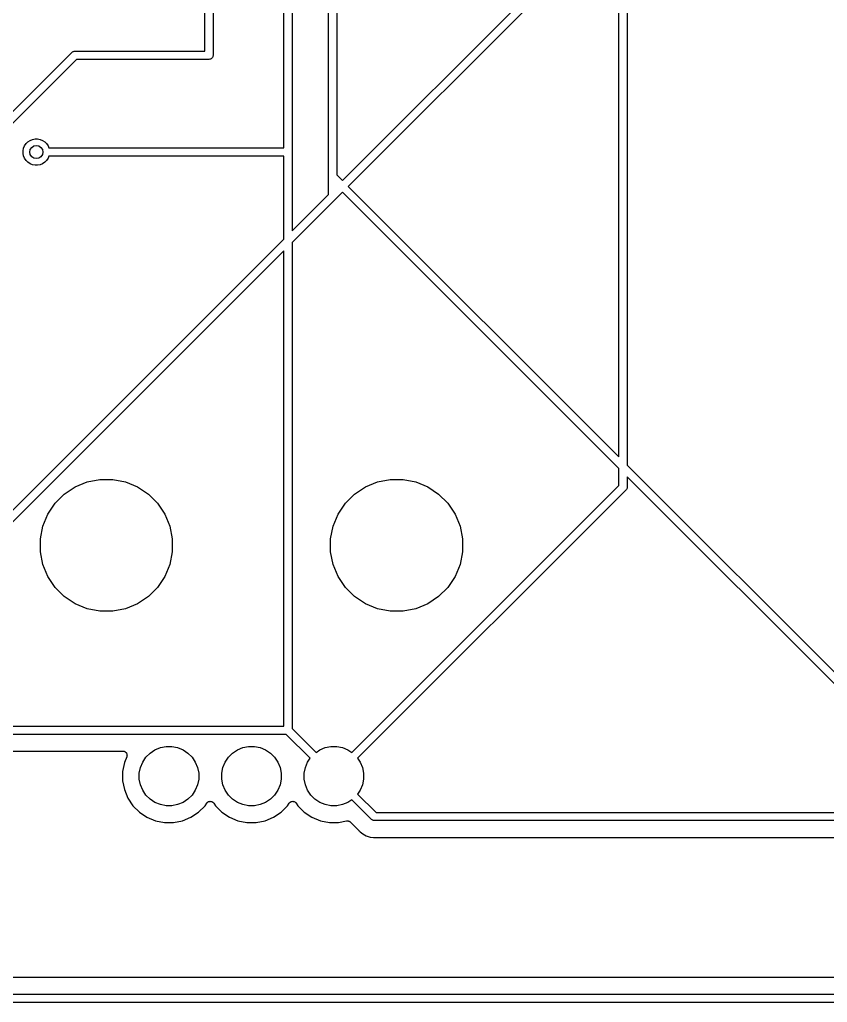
# Model space of a CAD drawing. Extents: x 3.01 to 9.03, y -6.32 to -2.47.
# Drawn here: x 4.075 to 5.039, y -6.32 to -5.147 of the extents above; entities that cross this region are included whole.
import ezdxf

# ---------------------------------------------------------------- set-up
doc = ezdxf.new("R2010")
doc.units = 0
doc.header["$MEASUREMENT"] = 0
doc.layers.add('BLACK', color=7, linetype='CONTINUOUS')

msp = doc.modelspace()

# ---------------------------------------------------------------- linework, layer by layer
at = {"layer": 'BLACK', "linetype": 'CONTINUOUS'}
for p, q in [((4.29587, -5.18429), (4.29587, -5.05823)), ((4.30571, -5.06003), (4.30571, -5.18897)), ((4.4435, -5.33389), (4.4435, -5.11515)), ((4.45335, -5.11515), (4.45335, -5.3321)), ((4.46014, -5.33889), (4.67867, -5.12035)), ((4.69259, -5.12035), (4.4671, -5.34585)), ((4.39028, -5.29988), (4.39028, -5.13347)), ((4.40012, -5.13527), (4.40012, -5.30456)), ((4.79008, -5.66883), (4.79008, -5.1379)), ((4.79992, -5.13611), (4.79992, -5.67867)), ((3.98573, -5.33731), (4.13714, -5.1859)), ((4.13714, -5.1859), (4.13729, -5.18572)), ((4.13729, -5.18572), (4.13748, -5.18556)), ((4.13748, -5.18556), (4.13804, -5.1851)), ((4.13748, -5.18556), (4.13748, -5.18556)), ((4.13804, -5.1851), (4.13889, -5.18464)), ((4.13889, -5.18464), (4.13906, -5.18459)), ((4.13906, -5.18459), (4.13982, -5.18436)), ((4.13982, -5.18436), (4.14055, -5.18429)), ((4.14055, -5.18429), (4.14079, -5.18427)), ((4.14055, -5.18429), (4.14055, -5.18429)), ((4.14079, -5.18427), (4.14103, -5.18429)), ((4.14103, -5.18429), (4.29587, -5.18429)), ((4.14283, -5.19413), (3.99396, -5.343)), ((4.30055, -5.19413), (4.14283, -5.19413)), ((4.30079, -5.19416), (4.30055, -5.19413)), ((4.30175, -5.19406), (4.30079, -5.19416)), ((4.30268, -5.19378), (4.30175, -5.19406)), ((4.30353, -5.19332), (4.30268, -5.19378)), ((4.30428, -5.19271), (4.30353, -5.19332)), ((4.3049, -5.19196), (4.30428, -5.19271)), ((4.30536, -5.19111), (4.3049, -5.19196)), ((4.30564, -5.19018), (4.30536, -5.19111)), ((4.30571, -5.18945), (4.30564, -5.19018)), ((4.30571, -5.18897), (4.30573, -5.18921)), ((4.30573, -5.18921), (4.30571, -5.18945)), ((4.08476, -5.29257), (4.08734, -5.29085)), ((4.08734, -5.29085), (4.09021, -5.28966)), ((4.09021, -5.28966), (4.09325, -5.28906)), ((4.09325, -5.28906), (4.09635, -5.28906)), ((4.09635, -5.28906), (4.0994, -5.28966)), ((4.0994, -5.28966), (4.10226, -5.29085)), ((4.10226, -5.29085), (4.10484, -5.29257)), ((4.07906, -5.30325), (4.07966, -5.30021)), ((4.07906, -5.30635), (4.07906, -5.30325)), ((4.07966, -5.30021), (4.08085, -5.29734)), ((4.08085, -5.29734), (4.08257, -5.29476)), ((4.08257, -5.29476), (4.08476, -5.29257)), ((4.10484, -5.29257), (4.10704, -5.29476)), ((4.10704, -5.29476), (4.10876, -5.29734)), ((4.10876, -5.29734), (4.10981, -5.29988)), ((4.10981, -5.29988), (4.39028, -5.29988)), ((4.07966, -5.3094), (4.07906, -5.30635)), ((4.08085, -5.31226), (4.07966, -5.3094)), ((4.08257, -5.31484), (4.08085, -5.31226)), ((4.08476, -5.31704), (4.08257, -5.31484)), ((4.10704, -5.31484), (4.10484, -5.31704)), ((4.10876, -5.31226), (4.10704, -5.31484)), ((4.10981, -5.30972), (4.10876, -5.31226)), ((4.39028, -5.30972), (4.10981, -5.30972)), ((4.39028, -5.40875), (4.39028, -5.30972)), ((4.40012, -5.30456), (4.40014, -5.3048)), ((4.40014, -5.3048), (4.40012, -5.30504)), ((4.40012, -5.30504), (4.40012, -5.39891)), ((4.08734, -5.31876), (4.08476, -5.31704)), ((4.09021, -5.31995), (4.08734, -5.31876)), ((4.09325, -5.32055), (4.09021, -5.31995)), ((4.09635, -5.32055), (4.09325, -5.32055)), ((4.0994, -5.31995), (4.09635, -5.32055)), ((4.10226, -5.31876), (4.0994, -5.31995)), ((4.10484, -5.31704), (4.10226, -5.31876)), ((4.44348, -5.33413), (4.4435, -5.33389)), ((4.4435, -5.33438), (4.44348, -5.33413)), ((4.4435, -5.35552), (4.4435, -5.33438)), ((4.45335, -5.3321), (4.46014, -5.33889)), ((4.4671, -5.34585), (4.79008, -5.66883)), ((4.40012, -5.39891), (4.4435, -5.35552)), ((4.45173, -5.36121), (4.40012, -5.41283)), ((4.45192, -5.36106), (4.45173, -5.36121)), ((4.45208, -5.36087), (4.45192, -5.36106)), ((4.46014, -5.35281), (4.45208, -5.36087)), ((4.45208, -5.36087), (4.45208, -5.36087)), ((4.45208, -5.36087), (4.45208, -5.36087)), ((4.79008, -5.68275), (4.46014, -5.35281)), ((3.80875, -5.99028), (4.39028, -5.40875)), ((4.40012, -5.41283), (4.40012, -5.99316)), ((4.39028, -5.42267), (3.93192, -5.88103)), ((4.39028, -5.99028), (4.39028, -5.42267)), ((4.79992, -5.67867), (5.06441, -5.94316)), ((4.79008, -5.70296), (4.79008, -5.68275)), ((4.14105, -5.70463), (4.15538, -5.6987)), ((4.15538, -5.6987), (4.17059, -5.69567)), ((4.17059, -5.69567), (4.1861, -5.69567)), ((4.1861, -5.69567), (4.20131, -5.6987)), ((4.20131, -5.6987), (4.21564, -5.70463)), ((4.47137, -6.02167), (4.79008, -5.70296)), ((4.48751, -5.70463), (4.50184, -5.6987)), ((4.50184, -5.6987), (4.51705, -5.69567)), ((4.51705, -5.69567), (4.53256, -5.69567)), ((4.53256, -5.69567), (4.54777, -5.6987)), ((4.54777, -5.6987), (4.5621, -5.70463)), ((5.06568, -5.95835), (4.79992, -5.69259)), ((4.79992, -5.69259), (4.79992, -5.70476)), ((4.11719, -5.72422), (4.12815, -5.71325)), ((4.12815, -5.71325), (4.14105, -5.70463)), ((4.21564, -5.70463), (4.22854, -5.71325)), ((4.22854, -5.71325), (4.23951, -5.72422)), ((4.46364, -5.72422), (4.47461, -5.71325)), ((4.47461, -5.71325), (4.48751, -5.70463)), ((4.79831, -5.70865), (4.47833, -6.02863)), ((4.5621, -5.70463), (4.575, -5.71325)), ((4.575, -5.71325), (4.58596, -5.72422)), ((4.7985, -5.7085), (4.79831, -5.70865)), ((4.79865, -5.70831), (4.7985, -5.7085)), ((4.79911, -5.70775), (4.79865, -5.70831)), ((4.79865, -5.70831), (4.79865, -5.70831)), ((4.79957, -5.70689), (4.79911, -5.70775)), ((4.79911, -5.70775), (4.79911, -5.70775)), ((4.79985, -5.70596), (4.79957, -5.70689)), ((4.79992, -5.70524), (4.79985, -5.70596)), ((4.79992, -5.70476), (4.79995, -5.705)), ((4.79995, -5.705), (4.79992, -5.70524)), ((4.79992, -5.70524), (4.79992, -5.70524)), ((4.10857, -5.73711), (4.11719, -5.72422)), ((4.23951, -5.72422), (4.24813, -5.73711)), ((4.45502, -5.73711), (4.46364, -5.72422)), ((4.58596, -5.72422), (4.59458, -5.73711)), ((4.10263, -5.75144), (4.10857, -5.73711)), ((4.24813, -5.73711), (4.25406, -5.75144)), ((4.44909, -5.75144), (4.45502, -5.73711)), ((4.59458, -5.73711), (4.60052, -5.75144)), ((4.09961, -5.76665), (4.10263, -5.75144)), ((4.25406, -5.75144), (4.25709, -5.76665)), ((4.44606, -5.76665), (4.44909, -5.75144)), ((4.60052, -5.75144), (4.60354, -5.76665)), ((4.09961, -5.78216), (4.09961, -5.76665)), ((4.25709, -5.76665), (4.25709, -5.78216)), ((4.44606, -5.78216), (4.44606, -5.76665)), ((4.60354, -5.76665), (4.60354, -5.78216)), ((4.10263, -5.79738), (4.09961, -5.78216)), ((4.25709, -5.78216), (4.25406, -5.79738)), ((4.44909, -5.79738), (4.44606, -5.78216)), ((4.60354, -5.78216), (4.60052, -5.79738)), ((4.10857, -5.81171), (4.10263, -5.79738)), ((4.25406, -5.79738), (4.24813, -5.81171)), ((4.45502, -5.81171), (4.44909, -5.79738)), ((4.60052, -5.79738), (4.59458, -5.81171)), ((4.11719, -5.8246), (4.10857, -5.81171)), ((4.24813, -5.81171), (4.23951, -5.8246)), ((4.46364, -5.8246), (4.45502, -5.81171)), ((4.59458, -5.81171), (4.58596, -5.8246)), ((4.12815, -5.83557), (4.11719, -5.8246)), ((4.23951, -5.8246), (4.22854, -5.83557)), ((4.47461, -5.83557), (4.46364, -5.8246)), ((4.58596, -5.8246), (4.575, -5.83557)), ((4.14105, -5.84419), (4.12815, -5.83557)), ((4.22854, -5.83557), (4.21564, -5.84419)), ((4.48751, -5.84419), (4.47461, -5.83557)), ((4.575, -5.83557), (4.5621, -5.84419)), ((4.15538, -5.85012), (4.14105, -5.84419)), ((4.17059, -5.85315), (4.15538, -5.85012)), ((4.1861, -5.85315), (4.17059, -5.85315)), ((4.20131, -5.85012), (4.1861, -5.85315)), ((4.21564, -5.84419), (4.20131, -5.85012)), ((4.50184, -5.85012), (4.48751, -5.84419)), ((4.51705, -5.85315), (4.50184, -5.85012)), ((4.53256, -5.85315), (4.51705, -5.85315)), ((4.54777, -5.85012), (4.53256, -5.85315)), ((4.5621, -5.84419), (4.54777, -5.85012)), ((3.92329, -5.99028), (4.39028, -5.99028)), ((4.40012, -5.99316), (4.42863, -6.02167)), ((4.39316, -6.00012), (3.92509, -6.00012)), ((4.42167, -6.02863), (4.39316, -6.00012)), ((4.23056, -6.02248), (4.23637, -6.0186)), ((4.23637, -6.0186), (4.24281, -6.01593)), ((4.24281, -6.01593), (4.24966, -6.01457)), ((4.24966, -6.01457), (4.25664, -6.01457)), ((4.25664, -6.01457), (4.26349, -6.01593)), ((4.26349, -6.01593), (4.26993, -6.0186)), ((4.26993, -6.0186), (4.27574, -6.02248)), ((4.32899, -6.02248), (4.33479, -6.0186)), ((4.33479, -6.0186), (4.34124, -6.01593)), ((4.34124, -6.01593), (4.34808, -6.01457)), ((4.34808, -6.01457), (4.35506, -6.01457)), ((4.35506, -6.01457), (4.36191, -6.01593)), ((4.36191, -6.01593), (4.36836, -6.0186)), ((4.36836, -6.0186), (4.37416, -6.02248)), ((4.42863, -6.02167), (4.43322, -6.0186)), ((4.43322, -6.0186), (4.43966, -6.01593)), ((4.43966, -6.01593), (4.44651, -6.01457)), ((4.44651, -6.01457), (4.45349, -6.01457)), ((4.45349, -6.01457), (4.46034, -6.01593)), ((4.46034, -6.01593), (4.46678, -6.0186)), ((4.46678, -6.0186), (4.47137, -6.02167)), ((3.93544, -6.02012), (4.19804, -6.02012)), ((4.19804, -6.02012), (4.19809, -6.02012)), ((4.19809, -6.02012), (4.19809, -6.02012)), ((4.19809, -6.02012), (4.19809, -6.02012)), ((4.19809, -6.02012), (4.19811, -6.02012)), ((4.19811, -6.02012), (4.1986, -6.02017)), ((4.1986, -6.02017), (4.19906, -6.02022)), ((4.19906, -6.02022), (4.19907, -6.02023)), ((4.19907, -6.02023), (4.19908, -6.02023)), ((4.19908, -6.02023), (4.19954, -6.02037)), ((4.19954, -6.02037), (4.19999, -6.02051)), ((4.20266, -6.02703), (4.19985, -6.03383)), ((4.19999, -6.02051), (4.2, -6.02052)), ((4.2, -6.02052), (4.20001, -6.02052)), ((4.20001, -6.02052), (4.20043, -6.02075)), ((4.20043, -6.02075), (4.20085, -6.02098)), ((4.20085, -6.02098), (4.20086, -6.02099)), ((4.20086, -6.02099), (4.20087, -6.02099)), ((4.20087, -6.02099), (4.20123, -6.0213)), ((4.20123, -6.0213), (4.2016, -6.0216)), ((4.2016, -6.0216), (4.20161, -6.02161)), ((4.20161, -6.02161), (4.20162, -6.02162)), ((4.20162, -6.02162), (4.20192, -6.02199)), ((4.20192, -6.02199), (4.20221, -6.02236)), ((4.20221, -6.02236), (4.20222, -6.02237)), ((4.20222, -6.02237), (4.20223, -6.02238)), ((4.20223, -6.02238), (4.20245, -6.0228)), ((4.20245, -6.0228), (4.20267, -6.02322)), ((4.2028, -6.02658), (4.20266, -6.02703)), ((4.20267, -6.02322), (4.20267, -6.02323)), ((4.20267, -6.02323), (4.20268, -6.02325)), ((4.20268, -6.02325), (4.20281, -6.0237)), ((4.20294, -6.02612), (4.2028, -6.02658)), ((4.20281, -6.0237), (4.20295, -6.02416)), ((4.20295, -6.0261), (4.20294, -6.02611)), ((4.20294, -6.02611), (4.20294, -6.02612)), ((4.20295, -6.02416), (4.20295, -6.02417)), ((4.20295, -6.02417), (4.20296, -6.02418)), ((4.20299, -6.02563), (4.20295, -6.0261)), ((4.20296, -6.02418), (4.203, -6.02466)), ((4.20304, -6.02515), (4.20299, -6.02563)), ((4.203, -6.02466), (4.20304, -6.02513)), ((4.20304, -6.02513), (4.20304, -6.02514)), ((4.20304, -6.02514), (4.20304, -6.02515)), ((4.22175, -6.03322), (4.22563, -6.02741)), ((4.22563, -6.02741), (4.23056, -6.02248)), ((4.27574, -6.02248), (4.28067, -6.02741)), ((4.28067, -6.02741), (4.28455, -6.03322)), ((4.32017, -6.03322), (4.32405, -6.02741)), ((4.32405, -6.02741), (4.32899, -6.02248)), ((4.37416, -6.02248), (4.3791, -6.02741)), ((4.3791, -6.02741), (4.38298, -6.03322)), ((4.4186, -6.03322), (4.42167, -6.02863)), ((4.47833, -6.02863), (4.4814, -6.03322)), ((4.19985, -6.03383), (4.19772, -6.04454)), ((4.21772, -6.04651), (4.21908, -6.03966)), ((4.21908, -6.03966), (4.22175, -6.03322)), ((4.28455, -6.03322), (4.28722, -6.03966)), ((4.28722, -6.03966), (4.28858, -6.04651)), ((4.31614, -6.04651), (4.3175, -6.03966)), ((4.3175, -6.03966), (4.32017, -6.03322)), ((4.38298, -6.03322), (4.38565, -6.03966)), ((4.38565, -6.03966), (4.38701, -6.04651)), ((4.41457, -6.04651), (4.41593, -6.03966)), ((4.41593, -6.03966), (4.4186, -6.03322)), ((4.4814, -6.03322), (4.48407, -6.03966)), ((4.48407, -6.03966), (4.48543, -6.04651)), ((4.19772, -6.04454), (4.19772, -6.05546)), ((4.21772, -6.05349), (4.21772, -6.04651)), ((4.21908, -6.06034), (4.21772, -6.05349)), ((4.28858, -6.05349), (4.28722, -6.06034)), ((4.28858, -6.04651), (4.28858, -6.05349)), ((4.31614, -6.05349), (4.31614, -6.04651)), ((4.3175, -6.06034), (4.31614, -6.05349)), ((4.38701, -6.05349), (4.38565, -6.06034)), ((4.38701, -6.04651), (4.38701, -6.05349)), ((4.41457, -6.05349), (4.41457, -6.04651)), ((4.41593, -6.06034), (4.41457, -6.05349)), ((4.48543, -6.05349), (4.48407, -6.06034)), ((4.48543, -6.04651), (4.48543, -6.05349)), ((4.19772, -6.05546), (4.19985, -6.06617)), ((4.19985, -6.06617), (4.20403, -6.07626)), ((4.22175, -6.06678), (4.21908, -6.06034)), ((4.22563, -6.07259), (4.22175, -6.06678)), ((4.28455, -6.06678), (4.28067, -6.07259)), ((4.28722, -6.06034), (4.28455, -6.06678)), ((4.32017, -6.06678), (4.3175, -6.06034)), ((4.32405, -6.07259), (4.32017, -6.06678)), ((4.38298, -6.06678), (4.3791, -6.07259)), ((4.38565, -6.06034), (4.38298, -6.06678)), ((4.4186, -6.06678), (4.41593, -6.06034)), ((4.42248, -6.07259), (4.4186, -6.06678)), ((4.4814, -6.06678), (4.47833, -6.07137)), ((4.48407, -6.06034), (4.4814, -6.06678)), ((4.20403, -6.07626), (4.21009, -6.08534)), ((4.23056, -6.07752), (4.22563, -6.07259)), ((4.23637, -6.0814), (4.23056, -6.07752)), ((4.27574, -6.07752), (4.26993, -6.0814)), ((4.28067, -6.07259), (4.27574, -6.07752)), ((4.32899, -6.07752), (4.32405, -6.07259)), ((4.33479, -6.0814), (4.32899, -6.07752)), ((4.37416, -6.07752), (4.36836, -6.0814)), ((4.3791, -6.07259), (4.37416, -6.07752)), ((4.42741, -6.07752), (4.42248, -6.07259)), ((4.43322, -6.0814), (4.42741, -6.07752)), ((4.47137, -6.07833), (4.46678, -6.0814)), ((4.49458, -6.10154), (4.47137, -6.07833)), ((4.47833, -6.07137), (4.50027, -6.09331)), ((4.21009, -6.08534), (4.21781, -6.09306)), ((4.24281, -6.08407), (4.23637, -6.0814)), ((4.24966, -6.08543), (4.24281, -6.08407)), ((4.25664, -6.08543), (4.24966, -6.08543)), ((4.26349, -6.08407), (4.25664, -6.08543)), ((4.26993, -6.0814), (4.26349, -6.08407)), ((4.28849, -6.09306), (4.29621, -6.08534)), ((4.29621, -6.08534), (4.2982, -6.08235)), ((4.2982, -6.08235), (4.29823, -6.08231)), ((4.29823, -6.08231), (4.29824, -6.08229)), ((4.29823, -6.08231), (4.29823, -6.08231)), ((4.29823, -6.08231), (4.29823, -6.08231)), ((4.29824, -6.08229), (4.29855, -6.08192)), ((4.29855, -6.08192), (4.29885, -6.08156)), ((4.29885, -6.08156), (4.29886, -6.08155)), ((4.29886, -6.08155), (4.29887, -6.08154)), ((4.29887, -6.08154), (4.29925, -6.08125)), ((4.29925, -6.08125), (4.29961, -6.08095)), ((4.29961, -6.08095), (4.29963, -6.08094)), ((4.29963, -6.08094), (4.29964, -6.08093)), ((4.29964, -6.08093), (4.30006, -6.08072)), ((4.30006, -6.08072), (4.30048, -6.08049)), ((4.30048, -6.08049), (4.30049, -6.08049)), ((4.30049, -6.08049), (4.3005, -6.08048)), ((4.3005, -6.08048), (4.30095, -6.08035)), ((4.30095, -6.08035), (4.30141, -6.08022)), ((4.30141, -6.08022), (4.30143, -6.08021)), ((4.30143, -6.08021), (4.30144, -6.08021)), ((4.30144, -6.08021), (4.30191, -6.08017)), ((4.30191, -6.08017), (4.30238, -6.08012)), ((4.30238, -6.08012), (4.3024, -6.08013)), ((4.3024, -6.08013), (4.30241, -6.08012)), ((4.30241, -6.08012), (4.30288, -6.08018)), ((4.30288, -6.08018), (4.30335, -6.08022)), ((4.30335, -6.08022), (4.30337, -6.08023)), ((4.30337, -6.08023), (4.30338, -6.08023)), ((4.30338, -6.08023), (4.30383, -6.08037)), ((4.30383, -6.08037), (4.30429, -6.08051)), ((4.30429, -6.08051), (4.3043, -6.08052)), ((4.3043, -6.08052), (4.30431, -6.08052)), ((4.30431, -6.08052), (4.30473, -6.08075)), ((4.30473, -6.08075), (4.30515, -6.08097)), ((4.30515, -6.08097), (4.30516, -6.08098)), ((4.30516, -6.08098), (4.30517, -6.08099)), ((4.30517, -6.08099), (4.30554, -6.08129)), ((4.30554, -6.08129), (4.3059, -6.08159)), ((4.3059, -6.08159), (4.30591, -6.0816)), ((4.30591, -6.0816), (4.30592, -6.08161)), ((4.30592, -6.08161), (4.30622, -6.08198)), ((4.30622, -6.08198), (4.30652, -6.08235)), ((4.30652, -6.08235), (4.30852, -6.08534)), ((4.30852, -6.08534), (4.31624, -6.09306)), ((4.34124, -6.08407), (4.33479, -6.0814)), ((4.34808, -6.08543), (4.34124, -6.08407)), ((4.35506, -6.08543), (4.34808, -6.08543)), ((4.36191, -6.08407), (4.35506, -6.08543)), ((4.36836, -6.0814), (4.36191, -6.08407)), ((4.38691, -6.09306), (4.39463, -6.08534)), ((4.39463, -6.08534), (4.39663, -6.08235)), ((4.39663, -6.08235), (4.39665, -6.08231)), ((4.39665, -6.08231), (4.39665, -6.08231)), ((4.39665, -6.08231), (4.39666, -6.08231)), ((4.39666, -6.08231), (4.39667, -6.08229)), ((4.39667, -6.08229), (4.39698, -6.08192)), ((4.39698, -6.08192), (4.39728, -6.08156)), ((4.39728, -6.08156), (4.39729, -6.08155)), ((4.39729, -6.08155), (4.3973, -6.08154)), ((4.3973, -6.08154), (4.39767, -6.08125)), ((4.39767, -6.08125), (4.39804, -6.08095)), ((4.39804, -6.08095), (4.39805, -6.08094)), ((4.39805, -6.08094), (4.39806, -6.08093)), ((4.39806, -6.08093), (4.39848, -6.08072)), ((4.39848, -6.08072), (4.3989, -6.08049)), ((4.3989, -6.08049), (4.39891, -6.08049)), ((4.39891, -6.08049), (4.39893, -6.08048)), ((4.39893, -6.08048), (4.39938, -6.08035)), ((4.39938, -6.08035), (4.39984, -6.08022)), ((4.39984, -6.08022), (4.39985, -6.08021)), ((4.39985, -6.08021), (4.39986, -6.08021)), ((4.39986, -6.08021), (4.40033, -6.08017)), ((4.40033, -6.08017), (4.40081, -6.08012)), ((4.40081, -6.08012), (4.40082, -6.08013)), ((4.40082, -6.08013), (4.40084, -6.08012)), ((4.40084, -6.08012), (4.4013, -6.08018)), ((4.4013, -6.08018), (4.40178, -6.08022)), ((4.40178, -6.08022), (4.40179, -6.08023)), ((4.40179, -6.08023), (4.40181, -6.08023)), ((4.40181, -6.08023), (4.40225, -6.08037)), ((4.40225, -6.08037), (4.40271, -6.08051)), ((4.40271, -6.08051), (4.40272, -6.08052)), ((4.40272, -6.08052), (4.40274, -6.08052)), ((4.40274, -6.08052), (4.40315, -6.08075)), ((4.40315, -6.08075), (4.40357, -6.08097)), ((4.40357, -6.08097), (4.40358, -6.08098)), ((4.40358, -6.08098), (4.40359, -6.08099)), ((4.40359, -6.08099), (4.40396, -6.08129)), ((4.40396, -6.08129), (4.40433, -6.08159)), ((4.40433, -6.08159), (4.40433, -6.0816)), ((4.40433, -6.0816), (4.40434, -6.08161)), ((4.40434, -6.08161), (4.40464, -6.08198)), ((4.40464, -6.08198), (4.40494, -6.08235)), ((4.40494, -6.08235), (4.40694, -6.08534)), ((4.40694, -6.08534), (4.41466, -6.09306)), ((4.43966, -6.08407), (4.43322, -6.0814)), ((4.44651, -6.08543), (4.43966, -6.08407)), ((4.45349, -6.08543), (4.44651, -6.08543)), ((4.46034, -6.08407), (4.45349, -6.08543)), ((4.46678, -6.0814), (4.46034, -6.08407)), ((4.21781, -6.09306), (4.22689, -6.09912)), ((4.22689, -6.09912), (4.23698, -6.1033)), ((4.26932, -6.1033), (4.27941, -6.09912)), ((4.27941, -6.09912), (4.28849, -6.09306)), ((4.31624, -6.09306), (4.32532, -6.09912)), ((4.32532, -6.09912), (4.33541, -6.1033)), ((4.36774, -6.1033), (4.37783, -6.09912)), ((4.37783, -6.09912), (4.38691, -6.09306)), ((4.41466, -6.09306), (4.42374, -6.09912)), ((4.42374, -6.09912), (4.43383, -6.1033)), ((4.49473, -6.10173), (4.49458, -6.10154)), ((4.49492, -6.10188), (4.49473, -6.10173)), ((4.49548, -6.10234), (4.49492, -6.10188)), ((4.50027, -6.09331), (5.20064, -6.09331)), ((4.23698, -6.1033), (4.24769, -6.10543)), ((4.24769, -6.10543), (4.25861, -6.10543)), ((4.25861, -6.10543), (4.26932, -6.1033)), ((4.33541, -6.1033), (4.34612, -6.10543)), ((4.34612, -6.10543), (4.35703, -6.10543)), ((4.35703, -6.10543), (4.36774, -6.1033)), ((4.43383, -6.1033), (4.44454, -6.10543)), ((4.44454, -6.10543), (4.45546, -6.10543)), ((4.45546, -6.10543), (4.46512, -6.10351)), ((4.46512, -6.10351), (4.46514, -6.10351)), ((4.46514, -6.10351), (4.46515, -6.10351)), ((4.46515, -6.10351), (4.46519, -6.1035)), ((4.46515, -6.10351), (4.46515, -6.10351)), ((4.46519, -6.1035), (4.46566, -6.10346)), ((4.46566, -6.10346), (4.46612, -6.10341)), ((4.46612, -6.10341), (4.46614, -6.10342)), ((4.46614, -6.10342), (4.46617, -6.10342)), ((4.46617, -6.10342), (4.46663, -6.10347)), ((4.46663, -6.10347), (4.46709, -6.10351)), ((4.46709, -6.10351), (4.46711, -6.10352)), ((4.46711, -6.10352), (4.46713, -6.10352)), ((4.46713, -6.10352), (4.46758, -6.10366)), ((4.46758, -6.10366), (4.46802, -6.1038)), ((4.46802, -6.1038), (4.46804, -6.10381)), ((4.46804, -6.10381), (4.46807, -6.10382)), ((4.46807, -6.10382), (4.46848, -6.10404)), ((4.46848, -6.10404), (4.46888, -6.10426)), ((4.46888, -6.10426), (4.4689, -6.10427)), ((4.4689, -6.10427), (4.46892, -6.10429)), ((4.46892, -6.10429), (4.46928, -6.10459)), ((4.46928, -6.10459), (4.46964, -6.10488)), ((4.46964, -6.10488), (4.47957, -6.11481)), ((4.49603, -6.10263), (4.49548, -6.10234)), ((4.49634, -6.1028), (4.49603, -6.10263)), ((4.49726, -6.10308), (4.49634, -6.1028)), ((4.49799, -6.10315), (4.49726, -6.10308)), ((4.49823, -6.10317), (4.49799, -6.10315)), ((4.49799, -6.10315), (4.49799, -6.10315)), ((4.49847, -6.10315), (4.49823, -6.10317)), ((5.21228, -6.10315), (4.49847, -6.10315)), ((4.47957, -6.11481), (4.47962, -6.11486)), ((4.47962, -6.11486), (4.47975, -6.11503)), ((4.47975, -6.11503), (4.4799, -6.11517)), ((4.4799, -6.11517), (4.48052, -6.11594)), ((4.48052, -6.11594), (4.48128, -6.11656)), ((4.48128, -6.11656), (4.48432, -6.11905)), ((4.48432, -6.11905), (4.48661, -6.12028)), ((4.48661, -6.12028), (4.48865, -6.12136)), ((4.48865, -6.12136), (4.49334, -6.12279)), ((4.49334, -6.12279), (4.49725, -6.12317)), ((4.49725, -6.12317), (4.49725, -6.12317)), ((4.49725, -6.12317), (4.49823, -6.12327)), ((4.49823, -6.12327), (4.49921, -6.12317)), ((4.49921, -6.12317), (4.49928, -6.12317)), ((4.49928, -6.12317), (4.49949, -6.12317)), ((4.49949, -6.12317), (4.4997, -6.12315)), ((4.4997, -6.12315), (5.21105, -6.12315)), ((7.86, -6.29031), (3.04969, -6.29031)), ((3.02469, -6.31031), (9.02281, -6.31031)), ((9.02749, -6.32016), (3.02001, -6.32016))]:
    msp.add_line(p, q, dxfattribs=at)
at = {"layer": 'BLACK'}
msp.add_circle((4.0948, -5.3048), 0.00787, dxfattribs=at)

doc.saveas('drawing.dxf')
